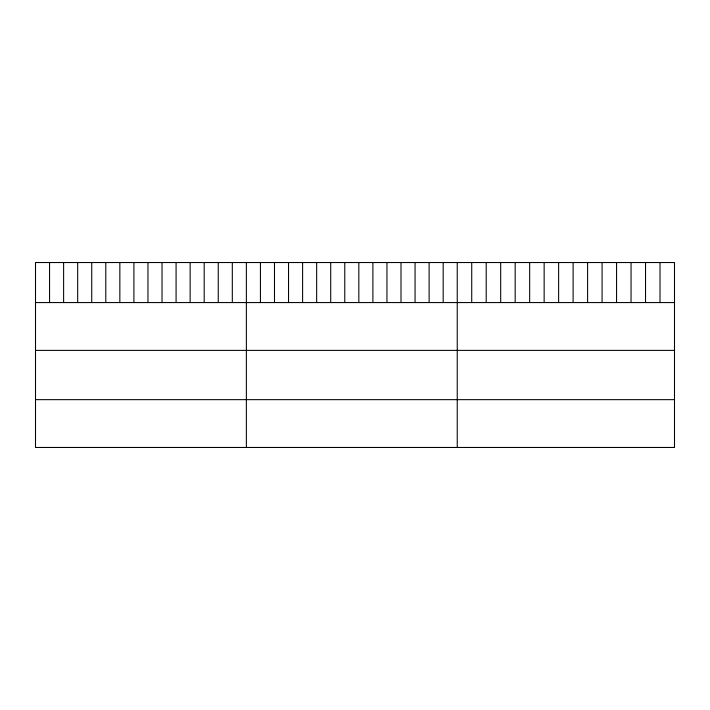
<?xml version="1.0" encoding="UTF-8"?>
<svg xmlns="http://www.w3.org/2000/svg" width="710" height="710" viewBox="0 0 710 710"><rect width="100%" height="100%" fill="white"/><g stroke="black" fill="none" stroke-linecap="round" stroke-linejoin="round"><path stroke-width="1.06" d="M674.5 302.567L674.5 447.469L35.5 447.469L35.5 262.531L674.5 262.531L674.5 302.567L35.5 302.567M35.5 350.385L674.5 350.385M35.5 399.65L674.5 399.65M660.016 262.531L660.016 302.567M645.532 262.531L645.532 302.567M631.048 262.531L631.048 302.567M616.564 262.531L616.564 302.567M602.08 262.531L602.08 302.567M587.596 262.531L587.596 302.567M573.112 262.531L573.112 302.567M558.628 262.531L558.628 302.567M544.144 262.531L544.144 302.567M529.66 262.531L529.66 302.567M515.176 262.531L515.176 302.567M500.692 262.531L500.692 302.567M486.208 262.531L486.208 302.567M471.724 262.531L471.724 302.567M457.24 262.531L457.24 447.469M443.182 262.531L443.182 302.567M429.124 262.531L429.124 302.567M415.066 262.531L415.066 302.567M401.008 262.531L401.008 302.567M386.95 262.531L386.95 302.567M372.892 262.531L372.892 302.567M358.834 262.531L358.834 302.567M344.776 262.531L344.776 302.567M330.718 262.531L330.718 302.567M316.66 262.531L316.66 302.567M302.602 262.531L302.602 302.567M288.544 262.531L288.544 302.567M274.486 262.531L274.486 302.567M260.428 262.531L260.428 302.567M246.37 262.531L246.37 447.469M232.312 262.531L232.312 302.567M218.254 262.531L218.254 302.567M204.196 262.531L204.196 302.567M190.138 262.531L190.138 302.567M176.08 262.531L176.08 302.567M162.022 262.531L162.022 302.567M147.964 262.531L147.964 302.567M133.906 262.531L133.906 302.567M119.848 262.531L119.848 302.567M105.79 262.531L105.79 302.567M91.732 262.531L91.732 302.567M77.674 262.531L77.674 302.567M63.616 262.531L63.616 302.567M49.558 262.531L49.558 302.567"/></g></svg>
